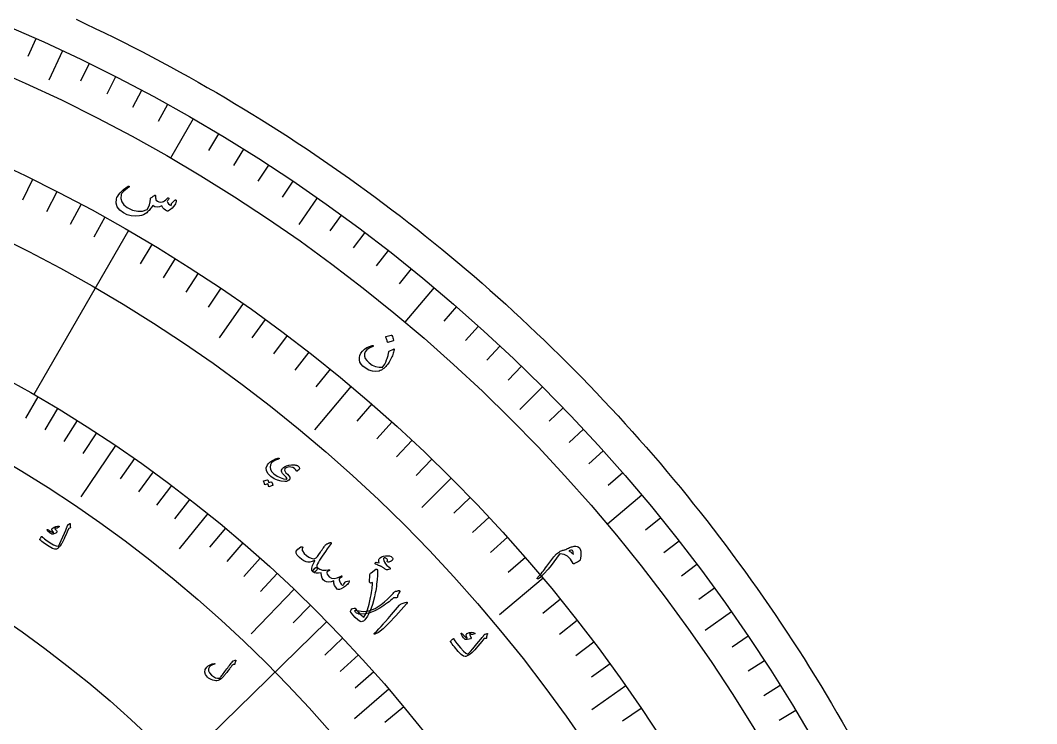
# Model space of a CAD drawing. Header units: millimetres. Extents: x -75 to 75, y -75 to 97.
# Drawn here: x 29.22 to 73.5, y 37.29 to 67.95 of the extents above; entities that cross this region are included whole.
import ezdxf

# ---------------------------------------------------------------- set-up
doc = ezdxf.new("R2010")
doc.units = ezdxf.units.MM
for name, color, linetype in [('CUT_OUTER', 1, 'Continuous'), ('ENGRAVE', 7, 'Continuous'), ('ENGRAVE_FINE', 8, 'Continuous'), ('TEXT', 5, 'Continuous')]:
    doc.layers.add(name, color=color, linetype=linetype)

msp = doc.modelspace()

# ---------------------------------------------------------------- linework, layer by layer
at = {"layer": 'CUT_OUTER'}
msp.add_lwpolyline([(31.65, 67.9947), (32.0666, 67.7992), (32.482, 67.6012), (32.8962, 67.4006), (33.3092, 67.1975), (33.7208, 66.9918), (34.1313, 66.7837), (34.5404, 66.573), (34.9482, 66.3598), (35.3548, 66.1441), (35.7599, 65.9259), (36.1638, 65.7053), (36.5663, 65.4821), (36.9674, 65.2565), (37.3671, 65.0285), (37.7654, 64.798), (38.1623, 64.565), (38.5577, 64.3296), (38.9517, 64.0918), (39.3442, 63.8516), (39.7353, 63.609), (40.1248, 63.364), (40.5129, 63.1166), (40.8994, 62.8669), (41.2843, 62.6147), (41.6678, 62.3602), (42.0496, 62.1034), (42.4299, 61.8442), (42.8086, 61.5827), (43.1856, 61.3189), (43.561, 61.0527), (43.9348, 60.7843), (44.307, 60.5136), (44.6774, 60.2406), (45.0462, 59.9653), (45.4133, 59.6878), (45.7787, 59.408), (46.1424, 59.126), (46.5043, 58.8417), (46.8645, 58.5553), (47.2229, 58.2666), (47.5795, 57.9758), (47.9343, 57.6828), (48.2874, 57.3875), (48.6386, 57.0902), (48.988, 56.7907), (49.3355, 56.489), (49.6812, 56.1852), (50.025, 55.8793), (50.3669, 55.5713), (50.707, 55.2612), (51.0451, 54.9491), (51.3813, 54.6348), (51.7155, 54.3185), (52.0479, 54.0002), (52.3782, 53.6798), (52.7066, 53.3574), (53.033, 53.033), (53.3574, 52.7066), (53.6798, 52.3782), (54.0002, 52.0479), (54.3185, 51.7155), (54.6348, 51.3813), (54.9491, 51.0451), (55.2612, 50.707), (55.5713, 50.3669), (55.8793, 50.025), (56.1852, 49.6812), (56.489, 49.3355), (56.7907, 48.988), (57.0902, 48.6386), (57.3875, 48.2874), (57.6828, 47.9343), (57.9758, 47.5795), (58.2666, 47.2229), (58.5553, 46.8645), (58.8417, 46.5043), (59.126, 46.1424), (59.408, 45.7787), (59.6878, 45.4133), (59.9653, 45.0462), (60.2406, 44.6774), (60.5136, 44.307), (60.7843, 43.9348), (61.0527, 43.561), (61.3189, 43.1856), (61.5827, 42.8086), (61.8442, 42.4299), (62.1034, 42.0496), (62.3602, 41.6678), (62.6147, 41.2843), (62.8669, 40.8994), (63.1166, 40.5129), (63.364, 40.1248), (63.609, 39.7353), (63.8516, 39.3442), (64.0918, 38.9517), (64.3296, 38.5577), (64.565, 38.1623), (64.798, 37.7654), (65.0285, 37.3671), (65.2565, 36.9674)], dxfattribs=at)
at = {"layer": 'ENGRAVE'}
for points in [[(31.0624, 66.6136), (30.4681, 65.3391)], [(36.75, 63.6529), (35.7656, 61.9479)], [(42.1579, 60.2077), (41.3513, 59.0557)], [(33.9375, 58.7815), (29.8125, 51.6368)], [(47.2449, 56.3043), (45.9794, 54.7961)], [(38.9315, 55.5999), (37.8905, 54.1132)], [(43.6292, 51.9953), (42.0383, 50.0993)], [(51.9723, 51.9723), (50.978, 50.978)], [(33.3674, 49.4142), (31.8564, 47.1765)], [(47.9949, 47.9949), (46.7115, 46.7115)], [(56.3043, 47.2449), (54.7961, 45.9794)], [(37.384, 46.4497), (36.1426, 44.9072)], [(51.9953, 43.6292), (50.0993, 42.0383)], [(41.1451, 43.1535), (39.2819, 41.1994)], [(60.2077, 42.1579), (59.0557, 41.3513)], [(42.5717, 41.7467), (36.1458, 35.4453)], [(45.2825, 38.7897), (43.7788, 37.5015)], [(55.5999, 38.9315), (54.1132, 37.8905)]]:
    msp.add_lwpolyline(points, dxfattribs=at)
for radius in [73.5, 73.5, 71.5312, 67.875, 67.875, 64.9875, 59.625, 59.625, 56.475, 50.625, 50.625]:
    msp.add_circle((0, 0), radius, dxfattribs=at)
at = {"layer": 'ENGRAVE_FINE'}
for points in [[(29.8951, 67.1456), (29.552, 66.3748)], [(32.2203, 66.0614), (31.8504, 65.303)], [(33.3683, 65.489), (32.9852, 64.7372)], [(34.5062, 64.8966), (34.11, 64.1517)], [(35.6335, 64.2845), (35.2244, 63.5466)], [(37.8553, 63.0018), (37.4207, 62.2786)], [(38.9491, 62.3315), (38.5019, 61.616)], [(40.031, 61.6423), (39.5714, 60.9347)], [(29.7544, 61.0056), (29.3205, 60.1158)], [(41.1007, 60.9343), (40.6289, 60.2348)], [(30.8146, 60.4771), (30.3652, 59.595)], [(31.8654, 59.9301), (31.4006, 59.0559)], [(32.9065, 59.3648), (32.4265, 58.4989)], [(43.2022, 59.4627), (42.7063, 58.7801)], [(44.2334, 58.6997), (43.7256, 58.0259)], [(34.9582, 58.1802), (34.4483, 57.3316)], [(35.9683, 57.5613), (35.4436, 56.7217)], [(45.2511, 57.9188), (44.7317, 57.2539)], [(46.255, 57.1202), (45.7241, 56.4645)], [(36.9674, 56.9248), (36.4282, 56.0945)], [(37.9552, 56.2709), (37.4016, 55.4502)], [(48.2203, 55.4712), (47.6668, 54.8344)], [(39.8959, 54.912), (39.314, 54.1111)], [(49.1811, 54.6211), (48.6165, 53.9941)], [(40.8482, 54.2074), (40.2524, 53.4167)], [(50.1269, 53.7545), (49.5514, 53.1374)], [(41.788, 53.4862), (41.1785, 52.7061)], [(42.7151, 52.7488), (42.0921, 51.9794)], [(51.0574, 52.8715), (50.4713, 52.2645)], [(29.9891, 51.5344), (29.4459, 50.6009)], [(30.8465, 51.0258), (30.2878, 50.1016)], [(44.53, 51.2259), (43.8805, 50.4788)], [(52.8715, 51.0574), (52.2645, 50.4713)], [(31.6955, 50.5028), (31.1214, 49.5881)], [(45.4172, 50.441), (44.7548, 49.7052)], [(53.7545, 50.1269), (53.1374, 49.5514)], [(32.5358, 49.9656), (31.9465, 49.0605)], [(46.2906, 49.6406), (45.6155, 48.9166)], [(54.6211, 49.1811), (53.9941, 48.6165)], [(34.1898, 48.8487), (33.5705, 47.9639)], [(47.1499, 48.8252), (46.4622, 48.113)], [(35.0029, 48.2694), (34.3689, 47.3951)], [(55.4712, 48.2203), (54.8344, 47.6668)], [(35.8065, 47.6764), (35.1579, 46.8128)], [(36.6002, 47.0698), (35.9373, 46.2172)], [(48.8252, 47.1499), (48.113, 46.4622)], [(49.6406, 46.2906), (48.9166, 45.6155)], [(57.1202, 46.255), (56.4645, 45.7241)], [(38.1576, 45.8164), (37.4664, 44.9865)], [(38.9207, 45.1699), (38.2157, 44.3517)], [(50.441, 45.4172), (49.7052, 44.7548)], [(57.9188, 45.2511), (57.2539, 44.7317)], [(39.6731, 44.5105), (38.9545, 43.7043)], [(51.2259, 44.53), (50.4788, 43.8805)], [(40.4146, 43.8383), (39.6826, 43.0443)], [(58.6997, 44.2334), (58.0259, 43.7256)], [(59.4627, 43.2022), (58.7801, 42.7063)], [(52.7488, 42.7151), (51.9794, 42.0921)], [(41.8642, 42.4563), (41.1059, 41.6872)], [(53.4862, 41.788), (52.7061, 41.1785)], [(43.2675, 41.0251), (42.4838, 40.282)], [(54.2074, 40.8482), (53.4167, 40.2524)], [(60.9343, 41.1007), (60.2348, 40.6289)], [(43.9514, 40.2916), (43.1553, 39.5618)], [(54.912, 39.8959), (54.1111, 39.314)], [(61.6423, 40.031), (60.9347, 39.5714)], [(44.6231, 39.5464), (43.8149, 38.8301)], [(62.3315, 38.9491), (61.616, 38.5019)], [(45.9293, 38.0216), (45.0974, 37.3329)], [(56.2709, 37.9552), (55.4502, 37.4016)], [(63.0018, 37.8553), (62.2786, 37.4207)]]:
    msp.add_lwpolyline(points, dxfattribs=at)
at = {"layer": 'TEXT'}
for points in [[(35.9549, 60.1094), (35.9651, 60.1172), (35.9747, 60.1213), (35.9837, 60.1218), (35.9922, 60.1187), (36.0013, 60.1116), (36.0076, 60.1032), (36.011, 60.0932), (36.0115, 60.0818), (36.0074, 60.0448), (35.9953, 60.0031), (35.9752, 59.9567), (35.9471, 59.9056), (35.893, 59.8271), (35.8312, 59.7587), (35.7617, 59.7004), (35.6846, 59.6523), (35.6624, 59.6428), (35.6413, 59.6379), (35.6213, 59.6374), (35.6024, 59.6414), (35.5434, 59.6716), (35.4882, 59.7181), (35.4367, 59.7807), (35.3888, 59.8597), (35.282, 59.8136), (35.1806, 59.8008), (35.0844, 59.8214), (34.9933, 59.8753), (34.9614, 59.8277), (34.9294, 59.7828), (34.8972, 59.7405), (34.8648, 59.7009), (34.832, 59.6636), (34.7987, 59.6284), (34.7649, 59.5953), (34.7306, 59.5643), (34.6624, 59.5119), (34.5875, 59.4705), (34.5059, 59.4399), (34.4175, 59.4203), (34.2303, 59.4072), (34.0511, 59.425), (33.8795, 59.4739), (33.7154, 59.5538), (33.5507, 59.6792), (33.4453, 59.8231), (33.3994, 59.9859), (33.413, 60.1677), (33.4328, 60.2248), (33.4655, 60.2872), (33.5112, 60.3549), (33.5697, 60.4277), (33.641, 60.5036), (33.7234, 60.5779), (33.8171, 60.6506), (33.922, 60.7216), (33.9295, 60.7255), (33.9368, 60.7273), (33.9441, 60.7267), (33.9512, 60.7239), (33.9575, 60.7195), (33.9623, 60.7145), (33.9655, 60.7089), (33.9672, 60.7025), (33.9665, 60.6949), (33.9638, 60.6881), (33.9592, 60.6819), (33.9527, 60.6765), (33.816, 60.5804), (33.7151, 60.4949), (33.6496, 60.4203), (33.6195, 60.3566), (33.6033, 60.1882), (33.6414, 60.0379), (33.7337, 59.9054), (33.8802, 59.7906), (34.1121, 59.6777), (34.3341, 59.6265), (34.5466, 59.6371), (34.75, 59.7098), (34.8043, 59.804), (34.8467, 59.9121), (34.8772, 60.0343), (34.8958, 60.1703), (34.8965, 60.1848), (34.8992, 60.1965), (34.9039, 60.2056), (34.9105, 60.2119), (34.9383, 60.2308), (34.9645, 60.2483), (34.9893, 60.2646), (35.0125, 60.2796), (35.0341, 60.293), (35.0538, 60.3046), (35.0716, 60.3143), (35.0876, 60.3222), (35.0956, 60.3248), (35.102, 60.324), (35.1068, 60.3198), (35.1101, 60.3122), (35.1111, 60.3073), (35.1123, 60.2999), (35.1137, 60.2901), (35.1152, 60.2779), (35.1166, 60.2634), (35.1175, 60.2467), (35.118, 60.228), (35.1181, 60.2072), (35.1191, 60.1666), (35.122, 60.1359), (35.1267, 60.1151), (35.1333, 60.1042), (35.1912, 60.0635), (35.2581, 60.0382), (35.3341, 60.0282), (35.4192, 60.0337), (35.4574, 60.0481), (35.5058, 60.0801), (35.5642, 60.1298), (35.6327, 60.1971), (35.6392, 60.2035), (35.6468, 60.2076), (35.6555, 60.2096), (35.6652, 60.2093), (35.6737, 60.2079), (35.6808, 60.2048), (35.6866, 60.2002), (35.691, 60.194), (35.6913, 60.1742), (35.6784, 60.1448), (35.6524, 60.1059), (35.6132, 60.0575), (35.6433, 60.0006), (35.6824, 59.9517), (35.7306, 59.9108), (35.7878, 59.8778), (35.7973, 59.8953), (35.8033, 59.9104), (35.806, 59.9232), (35.8054, 59.9336), (35.8037, 59.9441), (35.8044, 59.9532), (35.8074, 59.9609), (35.8127, 59.9671)], [(45.3827, 54.2265), (45.3876, 54.2268), (45.3926, 54.2253), (45.3977, 54.2219), (45.4031, 54.2165), (45.4304, 54.1657), (45.4523, 54.1133), (45.4687, 54.0593), (45.4796, 54.0036), (45.4794, 53.9967), (45.4773, 53.9914), (45.4734, 53.9876), (45.4677, 53.9853), (45.2364, 53.9107), (45.2296, 53.91), (45.2241, 53.9131), (45.22, 53.9199), (45.2172, 53.9304), (45.2147, 53.9395), (45.2106, 53.9535), (45.2049, 53.9725), (45.1974, 53.9964), (45.188, 54.0255), (45.1763, 54.06), (45.1624, 54.0998), (45.1463, 54.145), (45.1447, 54.1517), (45.1452, 54.1566), (45.1478, 54.1597), (45.1525, 54.161)], [(45.5092, 53.5882), (45.4971, 53.5385), (45.4831, 53.4877), (45.4673, 53.4359), (45.4495, 53.3829), (45.4295, 53.3288), (45.4066, 53.2735), (45.3809, 53.2171), (45.3523, 53.1595), (45.3223, 53.1036), (45.2902, 53.0501), (45.2561, 52.9989), (45.22, 52.9501), (45.1818, 52.9035), (45.1414, 52.8591), (45.0988, 52.8168), (45.054, 52.7765), (45.0033, 52.7374), (44.9521, 52.7049), (44.9004, 52.6791), (44.8482, 52.66), (44.7061, 52.6361), (44.5588, 52.6506), (44.406, 52.7036), (44.2476, 52.7949), (44.1458, 52.8759), (44.0693, 52.9623), (44.0183, 53.0543), (43.9927, 53.1518), (43.9933, 53.2493), (44.0168, 53.3446), (44.0631, 53.4376), (44.1325, 53.5284), (44.2213, 53.6119), (44.3204, 53.6807), (44.43, 53.7347), (44.55, 53.7739), (44.566, 53.7765), (44.5783, 53.7751), (44.5869, 53.7697), (44.5918, 53.7604), (44.5933, 53.7481), (44.5877, 53.7374), (44.575, 53.7281), (44.5551, 53.7204), (44.4176, 53.6599), (44.3149, 53.5878), (44.2466, 53.5042), (44.2128, 53.4093), (44.2129, 53.3107), (44.2466, 53.2123), (44.3139, 53.1139), (44.4148, 53.0154), (44.5557, 52.9189), (44.7004, 52.8556), (44.8491, 52.8252), (45.002, 52.828), (45.0061, 52.8292), (45.0107, 52.8321), (45.016, 52.8367), (45.0219, 52.8431), (45.063, 52.8973), (45.1033, 52.9668), (45.1428, 53.0517), (45.1815, 53.1519), (45.1993, 53.2038), (45.2153, 53.2526), (45.2295, 53.2982), (45.2418, 53.3407), (45.2522, 53.38), (45.2602, 53.4161), (45.266, 53.4491), (45.2695, 53.4788), (45.272, 53.4938), (45.2763, 53.5059), (45.2827, 53.5149), (45.291, 53.521), (45.4832, 53.621), (45.4966, 53.6249), (45.5054, 53.6208), (45.5096, 53.6085), (45.5092, 53.5882)], [(41.2469, 48.316), (41.2139, 48.3706), (41.163, 48.415), (41.0942, 48.4491), (41.0076, 48.4729), (40.9448, 48.4787), (40.8842, 48.4736), (40.8256, 48.4575), (40.7692, 48.4304), (40.7599, 48.4233), (40.752, 48.4144), (40.7457, 48.4036), (40.7408, 48.3909), (40.7378, 48.3415), (40.7562, 48.2866), (40.7962, 48.2263), (40.8576, 48.1605), (40.9188, 48.0962), (40.9565, 48.0416), (40.9707, 47.9969), (40.9616, 47.9619), (40.9188, 47.9091), (40.8694, 47.8717), (40.8133, 47.8497), (40.7507, 47.8431), (40.5847, 47.86), (40.4279, 47.9012), (40.2804, 47.9668), (40.1418, 48.0569), (40.0122, 48.1812), (39.9438, 48.3087), (39.9365, 48.4397), (39.9906, 48.5744), (40.0369, 48.6346), (40.0977, 48.6913), (40.173, 48.7445), (40.263, 48.7941), (40.2901, 48.8061), (40.3168, 48.8173), (40.3433, 48.8274), (40.3694, 48.8366), (40.3954, 48.8449), (40.4214, 48.8523), (40.4474, 48.8587), (40.4734, 48.8643), (40.4857, 48.8653), (40.494, 48.8629), (40.4984, 48.8572), (40.4987, 48.8481), (40.496, 48.8395), (40.4913, 48.8325), (40.4846, 48.8272), (40.4759, 48.8235), (40.3382, 48.7773), (40.2323, 48.7204), (40.1582, 48.6529), (40.1158, 48.575), (40.0993, 48.4696), (40.1194, 48.3689), (40.1761, 48.2727), (40.2695, 48.1809), (40.4062, 48.0838), (40.5436, 48.0132), (40.682, 47.9692), (40.8214, 47.9517), (40.831, 47.9521), (40.8373, 47.9553), (40.8402, 47.9614), (40.8397, 47.9704), (40.8286, 47.9957), (40.8023, 48.0315), (40.7608, 48.0777), (40.7041, 48.1343), (40.6485, 48.1944), (40.6132, 48.2487), (40.5983, 48.2975), (40.6038, 48.3406), (40.6231, 48.3806), (40.6498, 48.417), (40.6838, 48.45), (40.7253, 48.4795), (40.8194, 48.5268), (40.9209, 48.5577), (41.0299, 48.5722), (41.1463, 48.5703), (41.1759, 48.5681), (41.2035, 48.5646), (41.229, 48.5597), (41.2525, 48.5535), (41.2739, 48.5462), (41.2933, 48.5378), (41.3105, 48.5285), (41.3257, 48.5181), (41.3758, 48.4667), (41.3889, 48.4146), (41.3651, 48.3619), (41.3044, 48.3086), (41.2838, 48.2978), (41.2674, 48.2955), (41.2551, 48.3015), (41.2469, 48.316)], [(40.1564, 47.8309), (40.1597, 47.8312), (40.163, 47.8302), (40.1665, 47.8279), (40.1701, 47.8243), (40.1795, 47.8074), (40.188, 47.7903), (40.1957, 47.7731), (40.2024, 47.7557), (40.2083, 47.738), (40.2133, 47.7198), (40.2174, 47.7011), (40.2206, 47.6819), (40.2203, 47.6771), (40.2187, 47.6732), (40.2156, 47.6701), (40.2112, 47.6679), (40.0527, 47.6163), (40.0497, 47.6164), (40.047, 47.6187), (40.0446, 47.6231), (40.0425, 47.6297), (40.0417, 47.6349), (40.0397, 47.6427), (40.0367, 47.6531), (40.0325, 47.6661), (40.0272, 47.6819), (40.0208, 47.7006), (40.0132, 47.7222), (40.0045, 47.7468), (39.8806, 47.7071), (39.876, 47.7066), (39.8723, 47.7086), (39.8696, 47.7132), (39.8678, 47.7203), (39.8662, 47.7264), (39.8636, 47.7359), (39.8598, 47.7487), (39.855, 47.7649), (39.8489, 47.7846), (39.8413, 47.8078), (39.8323, 47.8347), (39.8219, 47.8653), (39.8214, 47.8692), (39.8223, 47.8722), (39.8243, 47.8741), (39.8276, 47.875), (39.9837, 47.922), (39.9869, 47.9223), (39.9903, 47.9213), (39.9938, 47.919), (39.9973, 47.9154), (40.0059, 47.9017), (40.0136, 47.8876), (40.0204, 47.8732), (40.0263, 47.8585), (40.0314, 47.8435), (40.0358, 47.8284), (40.0394, 47.8131), (40.0424, 47.7977)], [(31.3954, 45.99), (31.3932, 45.9695), (31.3918, 45.9496), (31.3914, 45.9302), (31.3918, 45.9114), (31.3932, 45.893), (31.3957, 45.8751), (31.3993, 45.8576), (31.4039, 45.8406), (31.4045, 45.8323), (31.4016, 45.8251), (31.3954, 45.819), (31.3857, 45.814), (31.3314, 45.7896), (31.3258, 45.7867), (31.3214, 45.7841), (31.3182, 45.7817), (31.3162, 45.7795), (31.2619, 45.6502), (31.212, 45.534), (31.1664, 45.4308), (31.1253, 45.3405), (31.0887, 45.2635), (31.0564, 45.1996), (31.0286, 45.1491), (31.0053, 45.1117), (30.9583, 45.0434), (30.9422, 45.0225), (30.9249, 45.0023), (30.9066, 44.9827), (30.8872, 44.9638), (30.8666, 44.9455), (30.8447, 44.928), (30.8215, 44.9112), (30.7971, 44.8952), (30.7325, 44.8908), (30.6249, 44.9314), (30.4739, 45.0167), (30.2792, 45.1462), (30.2199, 45.189), (30.1661, 45.23), (30.1177, 45.2694), (30.0747, 45.3071), (30.0716, 45.3118), (30.0704, 45.3166), (30.0709, 45.3214), (30.0733, 45.3263), (30.0864, 45.3488), (30.0984, 45.3691), (30.1094, 45.3873), (30.1194, 45.4034), (30.1285, 45.4176), (30.1368, 45.43), (30.1443, 45.4406), (30.151, 45.4495), (30.1551, 45.4543), (30.1589, 45.456), (30.1624, 45.4546), (30.1656, 45.45), (30.1918, 45.4182), (30.2293, 45.3827), (30.278, 45.3435), (30.3379, 45.3005), (30.5206, 45.1778), (30.669, 45.0899), (30.7834, 45.0371), (30.8641, 45.0197), (30.8931, 45.0623), (30.9374, 45.1455), (30.9969, 45.2693), (31.0715, 45.4339), (31.1448, 45.5996), (31.1997, 45.7253), (31.2362, 45.8109), (31.2544, 45.8565), (31.259, 45.8693), (31.2634, 45.8812), (31.2674, 45.8923), (31.2711, 45.9025), (31.2745, 45.9119), (31.2775, 45.9202), (31.28, 45.9276), (31.2821, 45.934), (31.2876, 45.9473), (31.2948, 45.9586), (31.3038, 45.968), (31.3145, 45.9754), (31.3778, 46.0101), (31.3825, 46.0122), (31.3865, 46.0129), (31.3899, 46.0123), (31.3926, 46.0103), (31.3947, 46.0062), (31.3959, 46.0014), (31.3961, 45.996), (31.3954, 45.99)], [(30.9117, 45.8924), (30.9141, 45.8902), (30.9157, 45.8876), (30.9165, 45.8845), (30.9164, 45.881), (30.9155, 45.8784), (30.9141, 45.876), (30.9122, 45.8735), (30.9098, 45.8712), (30.8298, 45.8168), (30.8211, 45.8117), (30.8134, 45.8085), (30.8067, 45.8071), (30.801, 45.8076), (30.7798, 45.8146), (30.7602, 45.8182), (30.7422, 45.8184), (30.7258, 45.8153), (30.7205, 45.8115), (30.7195, 45.8042), (30.7228, 45.7936), (30.7306, 45.7794), (30.7367, 45.7714), (30.7432, 45.7633), (30.75, 45.7553), (30.7573, 45.7472), (30.765, 45.7391), (30.7733, 45.7308), (30.7821, 45.7225), (30.7915, 45.714), (30.8174, 45.6749), (30.8084, 45.6367), (30.7644, 45.5994), (30.6856, 45.5628), (30.6579, 45.5548), (30.6332, 45.5505), (30.6117, 45.5501), (30.5932, 45.5534), (30.5753, 45.5607), (30.5528, 45.574), (30.5255, 45.5932), (30.4934, 45.6183), (30.4773, 45.6314), (30.4625, 45.6446), (30.4488, 45.6576), (30.4364, 45.6706), (30.425, 45.6832), (30.4146, 45.6953), (30.405, 45.7068), (30.3962, 45.7177), (30.3919, 45.726), (30.3899, 45.7335), (30.3902, 45.7403), (30.3928, 45.7464), (30.3974, 45.7513), (30.4027, 45.7535), (30.4087, 45.753), (30.4155, 45.7496), (30.4361, 45.7378), (30.4592, 45.7241), (30.4849, 45.7083), (30.5132, 45.6906), (30.5658, 45.6576), (30.6082, 45.6337), (30.6403, 45.6189), (30.6621, 45.6133), (30.6655, 45.6134), (30.6682, 45.6148), (30.6702, 45.6174), (30.6715, 45.6212), (30.6717, 45.6241), (30.6706, 45.6274), (30.6684, 45.6314), (30.665, 45.6358), (30.6306, 45.6732), (30.6167, 45.6896), (30.6063, 45.7058), (30.5992, 45.7217), (30.5956, 45.7374), (30.5946, 45.7536), (30.5971, 45.768), (30.6032, 45.7804), (30.613, 45.791), (30.6921, 45.8532), (30.7683, 45.8908), (30.8415, 45.9039), (30.9117, 45.8924)], [(42.153, 44.0903), (42.1611, 44.0686), (42.162, 44.0458), (42.1559, 44.0218), (42.1427, 43.9966), (42.123, 43.9686), (42.1015, 43.9443), (42.0782, 43.9238), (42.053, 43.9071), (42.0285, 43.8957), (42.0071, 43.8912), (41.989, 43.8936), (41.974, 43.903), (41.9287, 43.9793), (41.9189, 44.0718), (41.9447, 44.1807), (42.0059, 44.3059), (42.0178, 44.3262), (42.0281, 44.3439), (42.0368, 44.3588), (42.0439, 44.371), (42.0495, 44.3805), (42.0534, 44.3873), (42.0558, 44.3914), (42.0566, 44.3927), (42.0593, 44.4018), (42.0577, 44.4065), (42.052, 44.4067), (42.0421, 44.4025), (41.9307, 44.3558), (41.8316, 44.3301), (41.7446, 44.3255), (41.6698, 44.342), (41.5796, 44.3852), (41.4852, 44.4479), (41.3864, 44.53), (41.2833, 44.6315), (41.2328, 44.7191), (41.2434, 44.8084), (41.3152, 44.8995), (41.4486, 44.9922), (41.4675, 45.0008), (41.4843, 45.0044), (41.499, 45.0031), (41.5116, 44.9968), (41.5205, 44.9869), (41.5242, 44.9744), (41.5226, 44.9595), (41.5158, 44.942), (41.5012, 44.9048), (41.495, 44.872), (41.4974, 44.8436), (41.5082, 44.8196), (41.5935, 44.712), (41.6863, 44.6225), (41.7868, 44.5511), (41.895, 44.4978), (41.9495, 44.4825), (42.0039, 44.4802), (42.0581, 44.4908), (42.1123, 44.5144), (42.129, 44.5341), (42.1649, 44.5825), (42.2201, 44.6598), (42.2946, 44.766), (42.3348, 44.8225), (42.3712, 44.8734), (42.4037, 44.9187), (42.4325, 44.9585), (42.4572, 44.9925), (42.4772, 45.0207), (42.4928, 45.043), (42.5038, 45.0594), (42.5223, 45.083), (42.5407, 45.1018), (42.5591, 45.1157), (42.5773, 45.1247), (42.6018, 45.1341), (42.6246, 45.1429), (42.6458, 45.151), (42.6653, 45.1584), (42.6831, 45.1652), (42.699, 45.1716), (42.7129, 45.1776), (42.725, 45.1832), (42.7355, 45.1869), (42.7448, 45.1872), (42.753, 45.1842), (42.7601, 45.1778), (42.7649, 45.1677), (42.7664, 45.1579), (42.7645, 45.1482), (42.7594, 45.1388), (42.671, 45.0196), (42.5882, 44.9058), (42.5111, 44.7972), (42.4397, 44.694), (42.3738, 44.5961), (42.3133, 44.5038), (42.2583, 44.417), (42.2086, 44.3357), (42.1662, 44.256), (42.1428, 44.1886), (42.1384, 44.1334), (42.153, 44.0903)], [(52.9508, 44.8616), (52.9886, 44.8839), (53.027, 44.9052), (53.0661, 44.9256), (53.1058, 44.9449), (53.1461, 44.9626), (53.1869, 44.9784), (53.2283, 44.9923), (53.2704, 45.0041), (53.3512, 45.0199), (53.4208, 45.0243), (53.4791, 45.0174), (53.5261, 44.9991), (53.5785, 44.955), (53.6156, 44.8893), (53.6376, 44.802), (53.6443, 44.6933), (53.6438, 44.6616), (53.6424, 44.6299), (53.64, 44.5983), (53.6367, 44.5668), (53.6325, 44.5353), (53.6275, 44.5036), (53.6218, 44.4718), (53.6154, 44.4398), (53.6107, 44.4223), (53.6042, 44.4076), (53.5958, 44.3958), (53.5854, 44.3868), (53.537, 44.3585), (53.4936, 44.3336), (53.4552, 44.3118), (53.4218, 44.2933), (53.3939, 44.2783), (53.3719, 44.2669), (53.356, 44.2592), (53.3461, 44.2551), (53.3314, 44.2532), (53.3188, 44.2562), (53.3084, 44.264), (53.3001, 44.2766), (53.1889, 44.4561), (53.0589, 44.5843), (52.9106, 44.6611), (52.7441, 44.6864), (52.728, 44.6844), (52.7143, 44.6797), (52.703, 44.6721), (52.694, 44.6616), (52.5853, 44.5075), (52.4695, 44.3503), (52.3464, 44.1899), (52.2162, 44.0265), (52.0351, 43.8135), (51.8954, 43.6713), (51.7973, 43.5995), (51.7409, 43.5981), (51.7343, 43.6113), (51.7368, 43.6282), (51.7484, 43.6491), (51.7693, 43.6738), (51.8159, 43.7215), (51.863, 43.7728), (51.9107, 43.8275), (51.959, 43.8859), (52.008, 43.9474), (52.0576, 44.0117), (52.1079, 44.0788), (52.159, 44.1488), (52.3301, 44.3836), (52.4711, 44.5632), (52.5822, 44.6873), (52.6637, 44.7559), (52.7065, 44.7822), (52.7474, 44.8045), (52.7866, 44.8228), (52.824, 44.8372), (52.8593, 44.8481), (52.8923, 44.8557), (52.9228, 44.8602), (52.9508, 44.8616)], [(53.1182, 44.8189), (53.1423, 44.8064), (53.1667, 44.7924), (53.1912, 44.7768), (53.216, 44.7596), (53.2409, 44.7409), (53.2657, 44.7209), (53.2906, 44.6996), (53.3155, 44.6769), (53.3127, 44.7358), (53.3044, 44.7817), (53.2907, 44.8147), (53.2715, 44.8346), (53.238, 44.8494), (53.2013, 44.8517), (53.1614, 44.8415), (53.1182, 44.8189)], [(45.1522, 44.0044), (45.1203, 44.0271), (45.0905, 44.0481), (45.0629, 44.0673), (45.0375, 44.0848), (45.0143, 44.1003), (44.9933, 44.1135), (44.9744, 44.1245), (44.9578, 44.1332), (44.9404, 44.1415), (44.9193, 44.1513), (44.8944, 44.1627), (44.8658, 44.1755), (44.8333, 44.1896), (44.7967, 44.205), (44.7562, 44.2216), (44.7117, 44.2394), (44.695, 44.2481), (44.6842, 44.259), (44.6793, 44.2721), (44.6803, 44.2874), (44.6961, 44.3116), (44.7316, 44.3226), (44.7868, 44.3203), (44.8618, 44.3046), (44.8466, 44.3583), (44.8413, 44.4052), (44.8458, 44.4451), (44.8601, 44.4781), (44.9032, 44.5245), (44.9631, 44.5614), (45.04, 44.5888), (45.1339, 44.6068), (45.2291, 44.6115), (45.3101, 44.5993), (45.3767, 44.5703), (45.429, 44.5245), (45.4493, 44.4903), (45.4539, 44.4579), (45.4425, 44.4272), (45.4154, 44.3984), (45.3801, 44.3732), (45.3442, 44.3538), (45.3078, 44.3401), (45.2709, 44.332), (45.2408, 44.3306), (45.2207, 44.337), (45.2106, 44.3511), (45.2106, 44.373), (45.2144, 44.4017), (45.2117, 44.4283), (45.2026, 44.4527), (45.187, 44.475), (45.1673, 44.495), (45.1458, 44.5086), (45.1225, 44.5158), (45.0976, 44.5165), (45.0734, 44.5112), (45.0569, 44.5004), (45.0479, 44.4839), (45.0464, 44.4618), (45.0569, 44.395), (45.0832, 44.327), (45.1251, 44.2579), (45.1827, 44.1875), (45.1884, 44.182), (45.1952, 44.1763), (45.2029, 44.1703), (45.2117, 44.164), (45.2215, 44.1572), (45.232, 44.15), (45.2432, 44.1422), (45.2553, 44.1338), (45.2681, 44.1246), (45.2799, 44.1163), (45.2904, 44.109), (45.2998, 44.1025), (45.308, 44.0968), (45.3151, 44.0915), (45.3209, 44.0866), (45.3257, 44.0821), (45.3333, 44.0725), (45.3376, 44.0627), (45.3385, 44.0527), (45.3361, 44.0425), (45.3325, 44.0341), (45.3278, 44.0273), (45.3221, 44.022), (45.3154, 44.0183), (45.258, 44.0026), (45.2116, 43.995), (45.1764, 43.9956), (45.1522, 44.0044)], [(43.5438, 43.5152), (43.5514, 43.5138), (43.5556, 43.5075), (43.5565, 43.4964), (43.5541, 43.4805), (43.5458, 43.4577), (43.5291, 43.4301), (43.5041, 43.3976), (43.4705, 43.3604), (43.4309, 43.3196), (43.3895, 43.2826), (43.3464, 43.2495), (43.3014, 43.2201), (43.2065, 43.1705), (43.1295, 43.1437), (43.0704, 43.1397), (43.029, 43.1586), (42.9618, 43.2339), (42.9142, 43.3184), (42.8862, 43.4121), (42.8778, 43.5152), (42.7649, 43.4771), (42.6613, 43.4626), (42.5671, 43.4716), (42.482, 43.5042), (42.4137, 43.5597), (42.3656, 43.6376), (42.3377, 43.7379), (42.3297, 43.8607), (42.2111, 43.8438), (42.1123, 43.8452), (42.0333, 43.8649), (41.974, 43.903), (41.9694, 43.9183), (41.9762, 43.9446), (41.9945, 43.9819), (42.0243, 44.0301), (42.0589, 44.0727), (42.0919, 44.0969), (42.1233, 44.1028), (42.153, 44.0903), (42.2693, 44.0205), (42.3933, 43.9823), (42.5252, 43.9758), (42.6651, 44.0009), (42.6727, 44.0023), (42.6794, 44.0021), (42.685, 44.0004), (42.6896, 43.9972), (42.694, 43.9919), (42.6969, 43.9861), (42.6983, 43.9797), (42.6981, 43.9729), (42.6893, 43.9599), (42.6665, 43.9454), (42.6297, 43.9295), (42.579, 43.912), (42.5761, 43.8634), (42.5925, 43.8095), (42.6283, 43.7503), (42.6834, 43.6858), (42.7741, 43.628), (42.8904, 43.6149), (43.0324, 43.6466), (43.2002, 43.7229), (43.2087, 43.7269), (43.2159, 43.7286), (43.2219, 43.728), (43.2266, 43.7251), (43.2319, 43.7189), (43.2354, 43.7124), (43.2371, 43.7056), (43.237, 43.6986), (43.2345, 43.691), (43.231, 43.6843), (43.2265, 43.6787), (43.2209, 43.6741), (43.1154, 43.6084), (43.1183, 43.5635), (43.1286, 43.5163), (43.1462, 43.4669), (43.1711, 43.4152), (43.1997, 43.3693), (43.2262, 43.3391), (43.2506, 43.3246), (43.273, 43.3259), (43.2945, 43.3406), (43.3183, 43.3682), (43.3443, 43.4088), (43.3726, 43.4624), (43.3864, 43.4718), (43.4195, 43.4838), (43.472, 43.4983), (43.5438, 43.5152)], [(43.8117, 42.3183), (43.8737, 42.2414), (43.9311, 42.173), (43.9839, 42.1131), (44.0321, 42.0618), (44.0758, 42.0187), (44.115, 41.9837), (44.1497, 41.9567), (44.18, 41.9378), (44.2676, 42.0708), (44.3476, 42.2567), (44.4193, 42.4958), (44.4821, 42.7884), (44.502, 42.8992), (44.5191, 43.0016), (44.5336, 43.0955), (44.5454, 43.1809), (44.5544, 43.2578), (44.5607, 43.3259), (44.5641, 43.3852), (44.5647, 43.4358), (44.4805, 43.4149), (44.461, 43.422), (44.4477, 43.434), (44.4406, 43.451), (44.4397, 43.4731), (44.4503, 43.7664), (44.4553, 43.7975), (44.4662, 43.8252), (44.4829, 43.8495), (44.5056, 43.8703), (44.713, 44.0167), (44.7283, 44.0263), (44.7412, 44.0311), (44.7519, 44.031), (44.7603, 44.0261), (44.7779, 43.9818), (44.7849, 43.8911), (44.7812, 43.7542), (44.7665, 43.5711), (44.7563, 43.4687), (44.7448, 43.3687), (44.7322, 43.2711), (44.7185, 43.1759), (44.7036, 43.0831), (44.6877, 42.9927), (44.6705, 42.9047), (44.6523, 42.8191), (44.564, 42.4831), (44.4628, 42.2034), (44.3496, 41.9794), (44.2249, 41.8109), (44.1711, 41.7628), (44.121, 41.7353), (44.0747, 41.7285), (44.032, 41.7424), (43.919, 41.8222), (43.8123, 41.9168), (43.7118, 42.0262), (43.6175, 42.1505), (43.6093, 42.1624), (43.6043, 42.1734), (43.6027, 42.1837), (43.6043, 42.1932), (43.6343, 42.2478), (43.6711, 42.2887), (43.7147, 42.3158), (43.7652, 42.3291), (43.7826, 42.3305), (43.7962, 42.3291), (43.8059, 42.3251), (43.8117, 42.3183)], [(44.0332, 42.0628), (43.9747, 42.069), (43.9211, 42.0852), (43.8723, 42.1114), (43.8283, 42.1476), (43.807, 42.1722), (43.7948, 42.1927), (43.7916, 42.209), (43.7975, 42.2211), (43.8121, 42.2292), (43.8332, 42.2317), (43.8608, 42.2285), (43.8949, 42.2196), (44.151, 42.1783), (44.4116, 42.2093), (44.6768, 42.3127), (44.9465, 42.4892), (45.0845, 42.6008), (45.2169, 42.7176), (45.3438, 42.8398), (45.4652, 42.9673), (45.5003, 43.0043), (45.5301, 43.0317), (45.5546, 43.0496), (45.5738, 43.0578), (45.6031, 43.0645), (45.6291, 43.0705), (45.6517, 43.0759), (45.671, 43.0807), (45.687, 43.0846), (45.7, 43.0877), (45.7098, 43.0899), (45.7165, 43.0911), (45.7269, 43.0908), (45.7355, 43.0888), (45.7423, 43.085), (45.7472, 43.0795), (45.7511, 43.0705), (45.7526, 43.0623), (45.7518, 43.055), (45.7487, 43.0485), (45.7085, 42.9802), (45.6789, 42.9221), (45.66, 42.8741), (45.6519, 42.8362), (45.6468, 42.8085), (45.635, 42.7891), (45.6163, 42.7779), (45.5909, 42.775), (45.4738, 42.7777), (45.4149, 42.7204), (45.3517, 42.6633), (45.2841, 42.6064), (45.2121, 42.5496), (45.1358, 42.4927), (45.0552, 42.4354), (44.9703, 42.3777), (44.881, 42.3195), (44.6675, 42.2016), (44.455, 42.1196), (44.2436, 42.0734), (44.0332, 42.0628)], [(45.9893, 42.5714), (46.0475, 42.5869), (46.0766, 42.5829), (46.0766, 42.5596), (46.0475, 42.5169), (45.5746, 41.9892), (45.2831, 41.6667), (45.0345, 41.426), (44.8294, 41.2668), (44.6679, 41.1887), (44.6512, 41.1862), (44.64, 41.1872), (44.6342, 41.1918), (44.634, 41.2001), (44.6368, 41.2095), (44.6424, 41.2196), (44.6509, 41.2303), (44.6622, 41.2417), (44.7538, 41.3263), (44.8471, 41.4202), (44.942, 41.5235), (45.0385, 41.6362), (45.0642, 41.6651), (45.1328, 41.7441), (45.2443, 41.8731), (45.3987, 42.0524), (45.7371, 42.4538), (45.7564, 42.4737), (45.7761, 42.49), (45.7963, 42.5027), (45.8168, 42.5118)], [(49.5685, 41.1883), (49.56, 41.1674), (49.5525, 41.1467), (49.5462, 41.1264), (49.5409, 41.1064), (49.5369, 41.0865), (49.5341, 41.0669), (49.5325, 41.0473), (49.5322, 41.0278), (49.5304, 41.0189), (49.5252, 41.0122), (49.5168, 41.0077), (49.505, 41.0053), (49.4402, 40.9958), (49.4335, 40.9945), (49.428, 40.993), (49.4239, 40.9914), (49.4211, 40.9897), (49.3246, 40.8694), (49.2366, 40.7616), (49.1572, 40.6662), (49.0865, 40.5832), (49.0244, 40.5128), (48.971, 40.455), (48.9263, 40.4099), (48.8904, 40.3775), (48.82, 40.3194), (48.7966, 40.3022), (48.7723, 40.2861), (48.747, 40.2709), (48.7207, 40.2567), (48.6934, 40.2436), (48.665, 40.2317), (48.6354, 40.221), (48.6047, 40.2114), (48.5351, 40.2263), (48.4335, 40.3018), (48.2995, 40.4377), (48.1328, 40.6337), (48.0831, 40.6969), (48.0386, 40.7566), (47.9993, 40.8129), (47.9653, 40.8658), (47.9635, 40.8717), (47.9636, 40.8771), (47.9656, 40.8821), (47.9696, 40.8866), (47.9903, 40.9063), (48.0091, 40.9242), (48.0263, 40.9401), (48.0418, 40.9541), (48.0557, 40.9664), (48.0682, 40.977), (48.0794, 40.986), (48.0892, 40.9933), (48.0949, 40.9971), (48.0994, 40.9978), (48.1027, 40.9952), (48.1047, 40.9895), (48.1228, 40.9478), (48.1517, 40.8989), (48.1913, 40.8427), (48.2417, 40.7791), (48.3977, 40.594), (48.528, 40.4561), (48.6331, 40.3656), (48.7132, 40.3228), (48.7568, 40.3591), (48.8288, 40.4337), (48.9292, 40.5467), (49.0578, 40.6982), (49.1854, 40.8512), (49.2815, 40.9676), (49.346, 41.0472), (49.379, 41.0899), (49.3878, 41.1019), (49.396, 41.1132), (49.4036, 41.1237), (49.4107, 41.1334), (49.4171, 41.1423), (49.4227, 41.1502), (49.4277, 41.1572), (49.4318, 41.1633), (49.4416, 41.1758), (49.4527, 41.1856), (49.465, 41.1928), (49.4786, 41.1974), (49.5561, 41.215), (49.5616, 41.2158), (49.5661, 41.2153), (49.5695, 41.2136), (49.5717, 41.2107), (49.5727, 41.2057), (49.5725, 41.2003), (49.5711, 41.1945), (49.5685, 41.1883)], [(49.0276, 41.2313), (49.0295, 41.2283), (49.0304, 41.225), (49.0303, 41.2215), (49.0292, 41.2178), (49.0274, 41.2154), (49.0251, 41.2132), (49.0224, 41.2112), (49.0192, 41.2094), (48.9182, 41.1761), (48.9074, 41.1734), (48.8983, 41.1723), (48.8908, 41.1729), (48.8849, 41.1751), (48.8646, 41.1889), (48.845, 41.1987), (48.826, 41.2043), (48.8078, 41.206), (48.8009, 41.2036), (48.7977, 41.1962), (48.798, 41.1839), (48.8019, 41.1666), (48.806, 41.1563), (48.8104, 41.1458), (48.8152, 41.1352), (48.8204, 41.1245), (48.8261, 41.1136), (48.8324, 41.1023), (48.8392, 41.0908), (48.8465, 41.079), (48.8621, 41.0299), (48.841, 40.9922), (48.7831, 40.966), (48.6887, 40.9512), (48.657, 40.9511), (48.6297, 40.954), (48.6068, 40.9601), (48.5882, 40.9693), (48.5715, 40.9824), (48.5517, 41.0032), (48.5286, 41.0317), (48.5024, 41.068), (48.4893, 41.0868), (48.4776, 41.1052), (48.4671, 41.1231), (48.4579, 41.1406), (48.4497, 41.1574), (48.4423, 41.1733), (48.4356, 41.1884), (48.4297, 41.2025), (48.4277, 41.2126), (48.4279, 41.2212), (48.4303, 41.2283), (48.4348, 41.2339), (48.4412, 41.2378), (48.4474, 41.2385), (48.4536, 41.2361), (48.4597, 41.2305), (48.4779, 41.2118), (48.4983, 41.1902), (48.5207, 41.1658), (48.5451, 41.1385), (48.5908, 41.0877), (48.6283, 41.0496), (48.6578, 41.0242), (48.6792, 41.0117), (48.6828, 41.0108), (48.6861, 41.0114), (48.689, 41.0135), (48.6916, 41.0172), (48.6926, 41.0202), (48.6925, 41.0241), (48.6913, 41.0289), (48.689, 41.0347), (48.664, 41.0846), (48.6543, 41.1061), (48.6482, 41.1264), (48.6456, 41.1454), (48.6465, 41.163), (48.6503, 41.1805), (48.6573, 41.1949), (48.6676, 41.2062), (48.6811, 41.2144), (48.7836, 41.2562), (48.8755, 41.273), (48.9569, 41.2647), (49.0276, 41.2313)], [(38.5822, 40.0624), (38.588, 40.064), (38.5934, 40.064), (38.5983, 40.0623), (38.6029, 40.059), (38.6062, 40.0544), (38.6077, 40.0491), (38.6072, 40.0429), (38.6047, 40.036), (38.5893, 39.9969), (38.5783, 39.9609), (38.5717, 39.928), (38.5696, 39.8981), (38.5679, 39.8882), (38.5625, 39.8802), (38.5532, 39.8742), (38.5401, 39.8701), (38.533, 39.8688), (38.5263, 39.8675), (38.5198, 39.8662), (38.5137, 39.865), (38.5079, 39.8638), (38.5026, 39.8627), (38.4977, 39.8619), (38.4933, 39.8611), (38.4855, 39.8596), (38.4777, 39.8562), (38.47, 39.8509), (38.4623, 39.8439), (38.4435, 39.8215), (38.4232, 39.7966), (38.4016, 39.7695), (38.3786, 39.74), (38.3542, 39.7082), (38.3282, 39.6742), (38.3007, 39.638), (38.2716, 39.5997), (38.2431, 39.5609), (38.216, 39.5247), (38.1904, 39.4911), (38.1662, 39.4601), (38.1435, 39.4314), (38.1223, 39.4051), (38.1024, 39.3811), (38.0841, 39.3593), (38.0272, 39.2972), (37.9668, 39.2447), (37.903, 39.2017), (37.8358, 39.1682), (37.7894, 39.1552), (37.7357, 39.1536), (37.6746, 39.1635), (37.6062, 39.1847), (37.5378, 39.2136), (37.4777, 39.245), (37.4261, 39.2792), (37.3829, 39.3161), (37.2934, 39.4281), (37.2565, 39.5372), (37.2722, 39.6436), (37.3408, 39.7474), (37.4087, 39.8089), (37.4874, 39.8577), (37.5769, 39.8937), (37.6772, 39.9168), (37.6838, 39.9174), (37.6892, 39.9165), (37.6935, 39.914), (37.6966, 39.9101), (37.6991, 39.905), (37.7002, 39.9003), (37.7, 39.896), (37.6984, 39.8921), (37.6952, 39.8872), (37.6911, 39.8832), (37.6864, 39.8803), (37.6808, 39.8785), (37.6005, 39.8502), (37.5368, 39.8217), (37.4895, 39.793), (37.4588, 39.7643), (37.4173, 39.679), (37.4182, 39.5913), (37.4614, 39.5009), (37.5469, 39.4078), (37.6377, 39.3383), (37.7274, 39.2921), (37.816, 39.2693), (37.9036, 39.2699), (37.9232, 39.2921), (37.9455, 39.3186), (37.9707, 39.3493), (37.9986, 39.3842), (38.0292, 39.4235), (38.0626, 39.4674), (38.0988, 39.5159), (38.1377, 39.5689), (38.1783, 39.623), (38.2185, 39.6761), (38.2583, 39.7282), (38.2977, 39.7792), (38.3366, 39.8291), (38.3753, 39.8778), (38.4137, 39.9253), (38.4519, 39.9716), (38.4868, 40.0179), (38.4916, 40.0224), (38.4966, 40.0261), (38.5017, 40.0291), (38.507, 40.0314)]]:
    msp.add_lwpolyline(points, close=True, dxfattribs=at)

doc.saveas('drawing.dxf')
